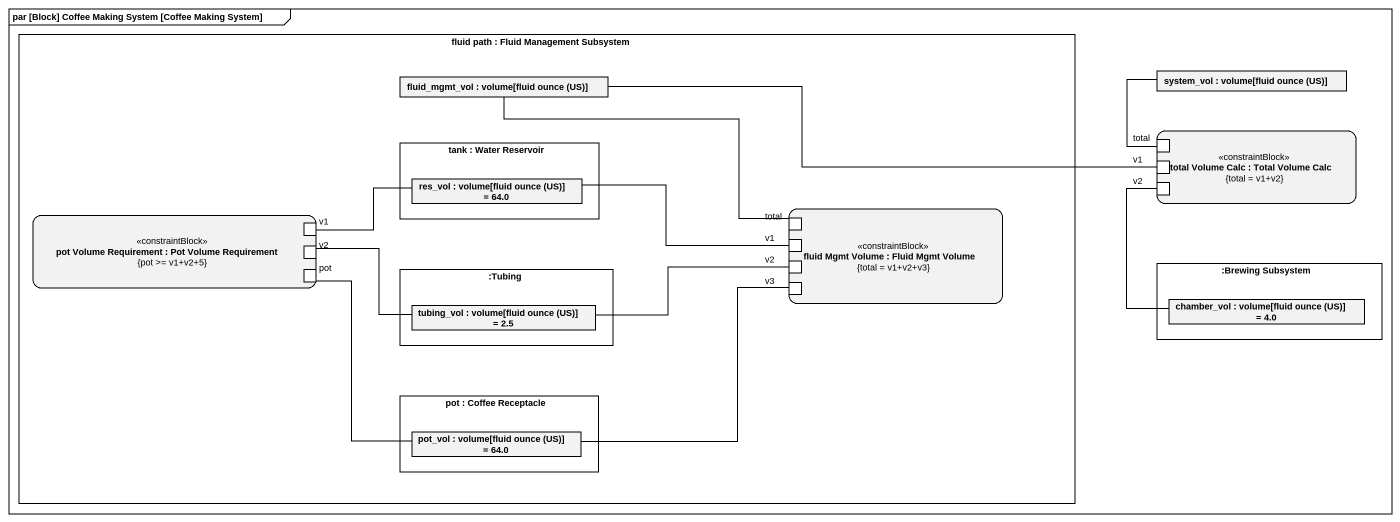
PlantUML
@startuml
mainframe par [Block] Coffee Making System [Coffee Making System]
rectangle "fluid path : Fluid Management Subsystem" as fluid_path {
  rectangle "fluid_mgmt_vol : volume[fluid ounce (US)]" as fluid_mgmt_vol
  rectangle "tank : Water Reservoir" as tank {
    rectangle "res_vol : volume[fluid ounce (US)] = 64.0" as res_vol
  }
  rectangle "pot Volume Requirement : Pot Volume Requirement\n{pot >= v1+v2+5}" as pot_Volume_Requirement <<constraintBlock>> {
    port "v1" as v1_2
    port pot
    port "v2" as v2_2
  }
  rectangle "fluid Mgmt Volume : Fluid Mgmt Volume\n{total = v1+v2+v3}" as fluid_Mgmt_Volume <<constraintBlock>> {
    port "total" as total_2
    port "v1" as v1_3
    port "v2" as v2_3
    port v3
  }
  rectangle ":Tubing" as Tubing {
    rectangle "tubing_vol : volume[fluid ounce (US)] = 2.5" as tubing_vol
  }
  rectangle "pot : Coffee Receptacle" as pot_2 {
    rectangle "pot_vol : volume[fluid ounce (US)] = 64.0" as pot_vol
  }
}
rectangle "system_vol : volume[fluid ounce (US)]" as system_vol
rectangle "total Volume Calc : Total Volume Calc\n{total = v1+v2}" as total_Volume_Calc <<constraintBlock>> {
  port total
  port v1
  port v2
}
rectangle ":Brewing Subsystem" as Brewing_Subsystem {
  rectangle "chamber_vol : volume[fluid ounce (US)] = 4.0" as chamber_vol
}
fluid_mgmt_vol -right- v1
fluid_mgmt_vol -right- total_2
system_vol -- total
res_vol -left- v1_2
res_vol -right- v1_3
tubing_vol -left- v2_2
tubing_vol -right- v2_3
chamber_vol -up- v2
pot_vol -up- pot
pot_vol -right- v3
@enduml
